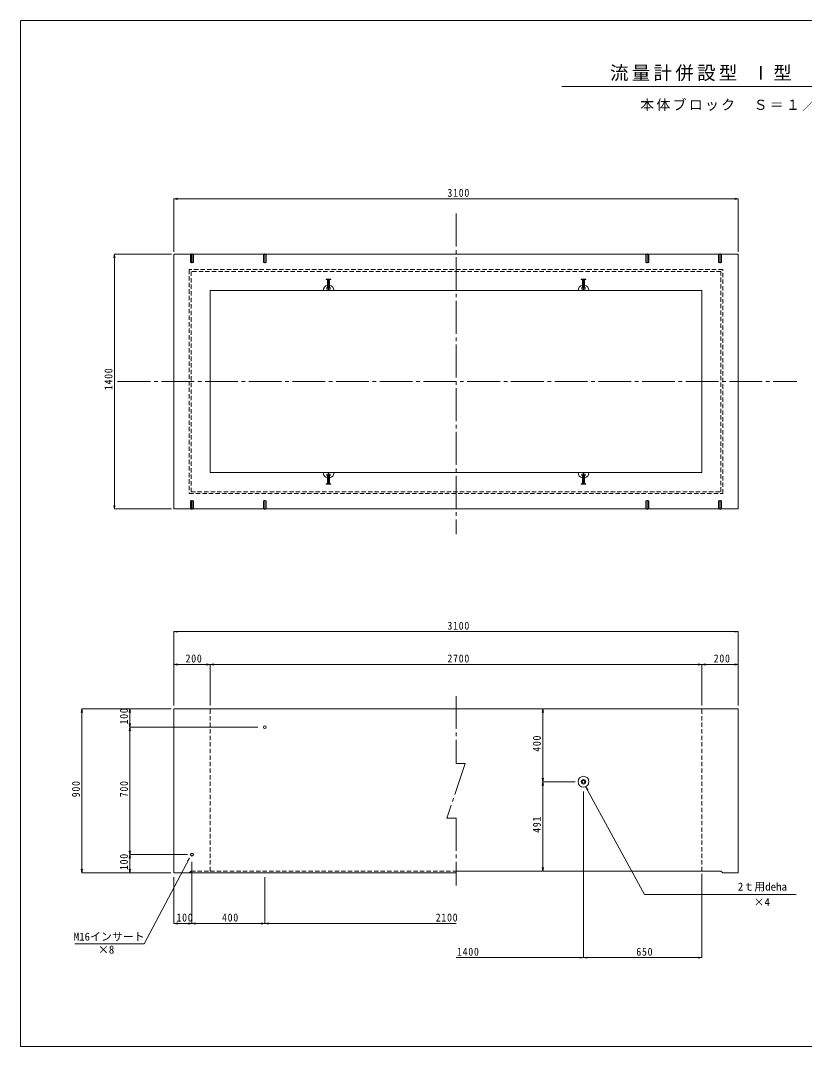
# Model space of a CAD drawing. Units: millimetres, scale not verified. Extents: x -3978 to 3978, y -2819 to 2819.
# Drawn here: x -3978 to 326, y -2819 to 2819 of the extents above; entities that cross this region are included whole.
import ezdxf
from ezdxf.enums import TextEntityAlignment as Align

# ---------------------------------------------------------------- set-up
doc = ezdxf.new("R2010")
doc.units = ezdxf.units.MM
doc.header["$LTSCALE"] = 20
doc.linetypes.add('CHAIN2', pattern=[12, 9, -1, 1, -1])
doc.linetypes.add('DASHED1', pattern=[1.8, 1.2, -0.6])
for name, color, linetype, lineweight in [('0-1_製品図', 4, 'Continuous', 9), ('0-6_寸法', 7, 'Continuous', 9), ('1-0', 7, 'Continuous', 9)]:
    doc.layers.add(name, color=color, linetype=linetype, lineweight=lineweight)
doc.styles.add('ＭＳ ゴシック', font='')
doc.styles.get('ＭＳ ゴシック').set_extended_font_data('MS Gothic')

msp = doc.modelspace()

# ---------------------------------------------------------------- linework, layer by layer
at = {"layer": '0-1_製品図', "color": 7, "linetype": 'CHAIN2'}
for p, q in [((-1587.1, 1757.71), (-1587.1, -3.49)), ((-3445.24, 834.8), (284.14, 834.8))]:
    msp.add_line(p, q, dxfattribs=at)
at = {"layer": '0-1_製品図'}
for p, q in [((-3044, 1489.8), (-3044, 1534.8)), ((-3037.1, 1538.74), (-3037.1, 1485.85)), ((-3030.2, 1534.8), (-3030.2, 1489.8)), ((-2644, 1489.8), (-2644, 1534.8)), ((-2637.1, 1538.74), (-2637.1, 1485.85)), ((-2630.2, 1534.8), (-2630.2, 1489.8)), ((-544, 1534.8), (-544, 1489.8)), ((-537.1, 1538.74), (-537.1, 1485.85)), ((-530.2, 1489.8), (-530.2, 1534.8)), ((-144, 1534.8), (-144, 1489.8)), ((-137.1, 1538.74), (-137.1, 1485.85)), ((-130.2, 1489.8), (-130.2, 1534.8)), ((-3044, 1489.8), (-3045.1, 1490.9)), ((-3030.2, 1489.8), (-3044, 1489.8)), ((-3029.1, 1490.9), (-3030.2, 1489.8)), ((-2644, 1489.8), (-2645.1, 1490.9)), ((-2630.2, 1489.8), (-2644, 1489.8)), ((-2629.1, 1490.9), (-2630.2, 1489.8)), ((-545.1, 1490.9), (-544, 1489.8)), ((-544, 1489.8), (-530.2, 1489.8)), ((-530.2, 1489.8), (-529.1, 1490.9)), ((-145.1, 1490.9), (-144, 1489.8)), ((-144, 1489.8), (-130.2, 1489.8)), ((-130.2, 1489.8), (-129.1, 1490.9)), ((-2274.6, 1397.8), (-2299.6, 1397.8)), ((-2299.6, 1395.8), (-2299.6, 1397.8)), ((-2274.6, 1395.8), (-2299.6, 1395.8)), ((-2292.1, 1353.3), (-2296.1, 1350.3)), ((-2292.1, 1353.3), (-2292.1, 1390.8)), ((-2282.1, 1353.3), (-2292.1, 1353.3)), ((-2282.1, 1353.3), (-2282.1, 1390.8)), ((-2282.1, 1353.3), (-2278.1, 1350.3)), ((-2274.6, 1395.8), (-2274.6, 1397.8)), ((-899.6, 1397.8), (-874.6, 1397.8)), ((-899.6, 1395.8), (-899.6, 1397.8)), ((-899.6, 1395.8), (-874.6, 1395.8)), ((-892.1, 1353.3), (-896.1, 1350.3)), ((-892.1, 1353.3), (-892.1, 1390.8)), ((-892.1, 1353.3), (-882.1, 1353.3)), ((-882.1, 1353.3), (-882.1, 1390.8)), ((-882.1, 1353.3), (-878.1, 1350.3)), ((-874.6, 1395.8), (-874.6, 1397.8)), ((-2257.1, 1334.8), (-2317.1, 1334.8)), ((-2278.1, 1350.3), (-2296.1, 1350.3)), ((-2296.1, 1342.8), (-2296.1, 1350.3)), ((-2278.1, 1342.8), (-2296.1, 1342.8)), ((-2278.1, 1342.8), (-2278.1, 1350.3)), ((-917.1, 1334.8), (-857.1, 1334.8)), ((-896.1, 1342.8), (-896.1, 1350.3)), ((-896.1, 1350.3), (-878.1, 1350.3)), ((-896.1, 1342.8), (-878.1, 1342.8)), ((-878.1, 1342.8), (-878.1, 1350.3)), ((-2257.1, 334.8), (-2317.1, 334.8)), ((-2296.1, 326.8), (-2296.1, 319.3)), ((-2278.1, 326.8), (-2296.1, 326.8)), ((-2278.1, 319.3), (-2296.1, 319.3)), ((-2292.1, 316.3), (-2296.1, 319.3)), ((-2282.1, 316.3), (-2292.1, 316.3)), ((-2292.1, 316.3), (-2292.1, 278.8)), ((-2282.1, 316.3), (-2278.1, 319.3)), ((-2282.1, 316.3), (-2282.1, 278.8)), ((-2278.1, 326.8), (-2278.1, 319.3)), ((-917.1, 334.8), (-857.1, 334.8)), ((-896.1, 326.8), (-896.1, 319.3)), ((-896.1, 326.8), (-878.1, 326.8)), ((-896.1, 319.3), (-878.1, 319.3)), ((-892.1, 316.3), (-896.1, 319.3)), ((-892.1, 316.3), (-892.1, 278.8)), ((-892.1, 316.3), (-882.1, 316.3)), ((-882.1, 316.3), (-878.1, 319.3)), ((-882.1, 316.3), (-882.1, 278.8)), ((-878.1, 326.8), (-878.1, 319.3)), ((-2299.6, 273.8), (-2299.6, 271.8)), ((-2274.6, 273.8), (-2299.6, 273.8)), ((-2274.6, 271.8), (-2299.6, 271.8)), ((-2274.6, 273.8), (-2274.6, 271.8)), ((-899.6, 273.8), (-899.6, 271.8)), ((-899.6, 273.8), (-874.6, 273.8)), ((-899.6, 271.8), (-874.6, 271.8)), ((-874.6, 273.8), (-874.6, 271.8)), ((-3044, 179.8), (-3045.1, 178.7)), ((-3044, 179.8), (-3044, 134.8)), ((-3030.2, 179.8), (-3044, 179.8)), ((-3037.1, 130.85), (-3037.1, 183.74)), ((-3030.2, 134.8), (-3030.2, 179.8)), ((-3029.1, 178.7), (-3030.2, 179.8)), ((-2644, 179.8), (-2645.1, 178.7)), ((-2644, 179.8), (-2644, 134.8)), ((-2630.2, 179.8), (-2644, 179.8)), ((-2637.1, 130.85), (-2637.1, 183.74)), ((-2630.2, 134.8), (-2630.2, 179.8)), ((-2629.1, 178.7), (-2630.2, 179.8)), ((-545.1, 178.7), (-544, 179.8)), ((-544, 134.8), (-544, 179.8)), ((-544, 179.8), (-530.2, 179.8)), ((-537.1, 130.85), (-537.1, 183.74)), ((-530.2, 179.8), (-530.2, 134.8)), ((-530.2, 179.8), (-529.1, 178.7)), ((-145.1, 178.7), (-144, 179.8)), ((-144, 134.8), (-144, 179.8)), ((-144, 179.8), (-130.2, 179.8)), ((-137.1, 130.85), (-137.1, 183.74)), ((-130.2, 179.8), (-130.2, 134.8)), ((-130.2, 179.8), (-129.1, 178.7))]:
    msp.add_line(p, q, dxfattribs=at)
at = {"layer": '0-1_製品図', "color": 7, "linetype": 'DASHED1'}
for p, q in [((-122.1, 1449.8), (-3052.1, 1449.8)), ((-3052.1, 1449.8), (-3052.1, 219.8)), ((-3042.1, 1439.8), (-3042.1, 229.8)), ((-122.1, 219.8), (-122.1, 1449.8)), ((-3042.1, 229.8), (-132.1, 229.8)), ((-3052.1, 219.8), (-122.1, 219.8)), ((-2937.1, -1855.14), (-2937.1, -964.14)), ((-237.1, -1855.14), (-237.1, -964.14)), ((-2937.1, -1855.14), (-1587.1, -1855.14))]:
    msp.add_line(p, q, dxfattribs=at)
at = {"layer": '0-1_製品図', "color": 3}
for p, q in [((-1587.1, -964.14), (-3137.1, -964.14)), ((-1587.1, -964.14), (-237.1, -964.14)), ((-237.1, -1855.14), (-1587.1, -1855.14)), ((-3137.1, -1864.14), (-3052.1, -1864.14))]:
    msp.add_line(p, q, dxfattribs=at)
at = {"layer": '0-1_製品図', "color": 7}
for p, q in [((-252.1, -964.14), (-1054.26, -964.14)), ((-874.28, -1393.37), (-861.78, -1408.98)), ((-887.1, -1418.21), (-887.1, -2109.82)), ((-3049.9, -1784.41), (-3062.22, -1800.17)), ((-3037.1, -1803.46), (-3037.1, -2012.55)), ((-252.1, -1855.14), (-1054.26, -1855.14))]:
    msp.add_line(p, q, dxfattribs=at)
at = {"layer": '0-1_製品図', "color": 3}
for points in [[(-3137.1, 134.8), (-37.1, 134.8), (-37.1, 1534.8), (-3137.1, 1534.8)], [(-2937.1, 334.8), (-237.1, 334.8), (-237.1, 1334.8), (-2937.1, 1334.8)]]:
    msp.add_lwpolyline(points, close=True, dxfattribs=at)
at = {"layer": '0-1_製品図'}
for points in [[(-3045.1, 1490.9), (-3045.1, 1534.8), (-3029.1, 1534.8), (-3029.1, 1490.9)], [(-2645.1, 1490.9), (-2645.1, 1534.8), (-2629.1, 1534.8), (-2629.1, 1490.9)], [(-529.1, 1490.9), (-529.1, 1534.8), (-545.1, 1534.8), (-545.1, 1490.9)], [(-129.1, 1490.9), (-129.1, 1534.8), (-145.1, 1534.8), (-145.1, 1490.9)], [(-3045.1, 178.7), (-3045.1, 134.8), (-3029.1, 134.8), (-3029.1, 178.7)], [(-2645.1, 178.7), (-2645.1, 134.8), (-2629.1, 134.8), (-2629.1, 178.7)], [(-529.1, 178.7), (-529.1, 134.8), (-545.1, 134.8), (-545.1, 178.7)], [(-129.1, 178.7), (-129.1, 134.8), (-145.1, 134.8), (-145.1, 178.7)]]:
    msp.add_lwpolyline(points, dxfattribs=at)
at = {"layer": '0-1_製品図', "color": 7, "linetype": 'DASHED1'}
for points in [[(-132.1, 229.8), (-132.1, 1439.8), (-3042.1, 1439.8)], [(-3052.1, -1864.14), (-3042.1, -1855.14), (-2937.1, -1855.14)]]:
    msp.add_lwpolyline(points, dxfattribs=at)
at = {"layer": '0-1_製品図', "color": 7, "linetype": 'CHAIN2'}
msp.add_lwpolyline([(-1587.1, -894.14), (-1587.1, -1264.14), (-1537.1, -1264.14), (-1637.1, -1564.14), (-1587.1, -1564.14), (-1587.1, -1934.14)], dxfattribs=at)
at = {"layer": '0-1_製品図', "color": 3}
for points in [[(-3137.1, -964.14), (-3137.1, -1864.14), (-1587.1, -1864.14)], [(-237.1, -964.14), (-37.1, -964.14), (-37.1, -1864.14), (-122.1, -1864.14), (-132.1, -1855.14), (-237.1, -1855.14)]]:
    msp.add_lwpolyline(points, dxfattribs=at)
at = {"layer": '0-1_製品図', "color": 7}
for points in [[(-874.28, -1393.37), (-551.5, -1983.89), (281.1, -1983.89)], [(-3049.9, -1784.41), (-3300.35, -2255.05), (-3680.19, -2255.05)]]:
    msp.add_lwpolyline(points, dxfattribs=at)
at = {"layer": '0-1_製品図'}
for centre, radius in [((-2637.1, -1064.14), 8), ((-2637.1, -1064.14), 7), ((-887.1, -1364.14), 30), ((-887.1, -1364.14), 12.5), ((-887.1, -1364.14), 8), ((-3037.1, -1764.14), 8), ((-3037.1, -1764.14), 7)]:
    msp.add_circle(centre, radius, dxfattribs=at)
for centre, radius, start, end in [((-2287.1, 1334.8), 30, 99.59407, 180), ((-2297.1, 1390.8), 5, 0, 90), ((-2277.1, 1390.8), 5, 90, 180), ((-2287.1, 1334.8), 30, 0, 80.40593), ((-887.1, 1334.8), 30, 99.59407, 180), ((-897.1, 1390.8), 5, 0, 90), ((-877.1, 1390.8), 5, 90, 180), ((-887.1, 1334.8), 30, 0, 80.40593), ((-2287.1, 334.8), 30, 180, 260.40593), ((-2287.1, 334.8), 30, 279.59407, 0), ((-887.1, 334.8), 30, 180, 260.40593), ((-887.1, 334.8), 30, 279.59407, 0), ((-2297.1, 278.8), 5, 270, 0), ((-2277.1, 278.8), 5, 180, 270), ((-897.1, 278.8), 5, 270, 0), ((-877.1, 278.8), 5, 180, 270)]:
    msp.add_arc(centre, radius, start, end, dxfattribs=at)
at = {"layer": '0-6_寸法'}
for p, q in [((-3137.1, 1839.32), (-3117.4, 1842.8)), ((-3137.1, 1839.32), (-37.1, 1839.32)), ((-3137.1, 1839.32), (-3117.4, 1835.85)), ((-3137.1, 1839.32), (-3137.1, 1547.63)), ((-37.1, 1839.32), (-56.8, 1842.8)), ((-37.1, 1839.32), (-56.8, 1835.85)), ((-37.1, 1839.32), (-37.1, 1547.63)), ((-3463.21, 1534.8), (-3466.68, 1515.1)), ((-3463.21, 134.8), (-3463.21, 1534.8)), ((-3463.21, 1534.8), (-3459.73, 1515.1)), ((-3463.21, 1534.8), (-3148.96, 1534.8)), ((-3463.21, 134.8), (-3466.68, 154.49)), ((-3463.21, 134.8), (-3459.73, 154.49)), ((-3463.21, 134.8), (-3148.96, 134.8)), ((-3137.1, -539.31), (-3117.4, -535.84)), ((-3137.1, -539.31), (-37.1, -539.31)), ((-3137.1, -539.31), (-3117.4, -542.79)), ((-3137.1, -539.31), (-3137.1, -719.3)), ((-37.1, -539.31), (-56.8, -535.84)), ((-37.1, -539.31), (-56.8, -542.79)), ((-37.1, -539.31), (-37.1, -719.3)), ((-3137.1, -719.3), (-3117.4, -715.83)), ((-3137.1, -719.3), (-2937.1, -719.3)), ((-3137.1, -719.3), (-3117.4, -722.77)), ((-3137.1, -719.3), (-3137.1, -944.29)), ((-2937.1, -719.3), (-2956.8, -715.83)), ((-2937.1, -719.3), (-2956.8, -722.77)), ((-2937.1, -719.3), (-2917.4, -715.83)), ((-2937.1, -719.3), (-2937.1, -944.29)), ((-2937.1, -719.3), (-237.1, -719.3)), ((-2937.1, -719.3), (-2917.4, -722.77)), ((-237.1, -719.3), (-256.8, -715.83)), ((-237.1, -719.3), (-256.8, -722.77)), ((-237.1, -719.3), (-217.4, -715.83)), ((-237.1, -719.3), (-237.1, -944.29)), ((-237.1, -719.3), (-37.1, -719.3)), ((-237.1, -719.3), (-217.4, -722.77)), ((-37.1, -719.3), (-56.8, -715.83)), ((-37.1, -719.3), (-56.8, -722.77)), ((-37.1, -719.3), (-37.1, -944.29)), ((-3641.81, -964.14), (-3645.29, -983.84)), ((-3641.81, -1864.14), (-3641.81, -964.14)), ((-3641.81, -964.14), (-3638.34, -983.84)), ((-3641.81, -964.14), (-3377.96, -964.14)), ((-3377.96, -964.14), (-3381.44, -983.84)), ((-3377.96, -1064.14), (-3377.96, -964.14)), ((-3377.96, -964.14), (-3374.49, -983.84)), ((-3377.96, -964.14), (-3153.69, -964.14)), ((-3152.1, -964.14), (-3373.58, -964.14)), ((-1110.91, -964.14), (-1114.38, -983.84)), ((-1110.91, -1364.14), (-1110.91, -964.14)), ((-1110.91, -964.14), (-1107.44, -983.84)), ((-1110.91, -964.14), (-932.1, -964.14)), ((-3377.96, -1064.14), (-3381.44, -1044.44)), ((-3377.96, -1064.14), (-3381.44, -1083.84)), ((-3377.96, -1064.14), (-3374.49, -1044.44)), ((-3377.96, -1764.14), (-3377.96, -1064.14)), ((-3377.96, -1064.14), (-3374.49, -1083.84)), ((-3377.96, -1064.14), (-2676, -1064.14)), ((-1110.91, -1364.14), (-1114.38, -1344.44)), ((-1110.91, -1364.14), (-1107.44, -1344.44)), ((-1110.91, -1364.14), (-1114.38, -1383.84)), ((-1110.91, -1855.14), (-1110.91, -1364.14)), ((-1110.91, -1364.14), (-1107.44, -1383.84)), ((-1110.91, -1364.14), (-932.1, -1364.14)), ((-3377.96, -1764.14), (-3381.44, -1744.44)), ((-3377.96, -1764.14), (-3374.49, -1744.44)), ((-3377.96, -1764.14), (-3381.44, -1783.84)), ((-3377.96, -1864.14), (-3377.96, -1764.14)), ((-3377.96, -1764.14), (-3374.49, -1783.84)), ((-3377.96, -1764.14), (-3060.87, -1764.14)), ((-3641.81, -1864.14), (-3645.29, -1844.44)), ((-3641.81, -1864.14), (-3638.34, -1844.44)), ((-3377.96, -1864.14), (-3381.44, -1844.44)), ((-3377.96, -1864.14), (-3374.49, -1844.44)), ((-1110.91, -1855.14), (-1114.38, -1835.44)), ((-1110.91, -1855.14), (-1107.44, -1835.44)), ((-1110.91, -1855.14), (-932.1, -1855.14)), ((-3641.81, -1864.14), (-3377.96, -1864.14)), ((-3377.96, -1864.14), (-3153.69, -1864.14)), ((-3137.1, -2142.74), (-3137.1, -1888.82)), ((-3037.1, -2142.74), (-3037.1, -1888.82)), ((-2637.1, -2142.74), (-2637.1, -1888.82)), ((-887.1, -2330.64), (-887.1, -1870.14)), ((-237.1, -2330.64), (-237.1, -1870.14)), ((-3137.1, -2142.74), (-3117.4, -2139.27)), ((-3037.1, -2142.74), (-3056.8, -2139.27)), ((-3037.1, -2142.74), (-3017.4, -2139.27)), ((-2637.1, -2142.74), (-2656.8, -2139.27)), ((-2637.1, -2142.74), (-2617.4, -2139.27)), ((-3137.1, -2142.74), (-3037.1, -2142.74)), ((-3137.1, -2142.74), (-3117.4, -2146.21)), ((-3037.1, -2142.74), (-3056.8, -2146.21)), ((-3037.1, -2142.74), (-2637.1, -2142.74)), ((-3037.1, -2142.74), (-3017.4, -2146.21)), ((-2637.1, -2142.74), (-2656.8, -2146.21)), ((-2637.1, -2142.74), (-1587.1, -2142.74)), ((-2637.1, -2142.74), (-2617.4, -2146.21)), ((-887.1, -2330.64), (-1587.1, -2330.64)), ((-887.1, -2330.64), (-906.8, -2327.16)), ((-887.1, -2330.64), (-906.8, -2334.11)), ((-887.1, -2330.64), (-867.4, -2327.16)), ((-237.1, -2330.64), (-887.1, -2330.64)), ((-887.1, -2330.64), (-867.4, -2334.11)), ((-237.1, -2330.64), (-256.8, -2327.16)), ((-237.1, -2330.64), (-256.8, -2334.11))]:
    msp.add_line(p, q, dxfattribs=at)
at = {"layer": '0-6_寸法', "color": 4}
for p, q in [((-2287.1, 1334.8), (-2287.1, 1397.8)), ((-887.1, 1334.8), (-887.1, 1397.8)), ((-2287.1, 334.8), (-2287.1, 271.8)), ((-887.1, 334.8), (-887.1, 271.8))]:
    msp.add_line(p, q, dxfattribs=at)
at = {"layer": '1-0', "color": 5}
for p, q in [((-3978.45, 2818.65), (-3978.45, -2818.65)), ((3978.45, 2818.65), (-3978.45, 2818.65)), ((-3978.45, -2818.65), (3978.45, -2818.65))]:
    msp.add_line(p, q, dxfattribs=at)
at = {"layer": '1-0'}
msp.add_line((-1006.29, 2455.59), (1016.54, 2455.59), dxfattribs=at)

# ---------------------------------------------------------------- texts
at = {"layer": '0-1_製品図', "color": 7, "style": 'ＭＳ ゴシック'}
for s, p in [('2ｔ用deha', (-39.59, -1975.61)), ('M16インサート', (-3686.64, -2250.37))]:
    msp.add_text(s, height=43.99, dxfattribs=at).set_placement(p, align=Align.BOTTOM_LEFT)
at = {"layer": '0-6_寸法', "style": 'ＭＳ ゴシック'}
for s, p in [('×4', (47.16, -2060.25)), ('×8', (-3553.47, -2321.61))]:
    msp.add_text(s, height=43.99, dxfattribs=at).set_placement(p, align=Align.BOTTOM_LEFT)
at = {"layer": '0-6_寸法', "char_height": 43.99, "attachment_point": 7, "style": 'ＭＳ ゴシック'}
for s, insert in [('\\T1.15;\\W0.9;3100', (-1634.1, 1849.32)), ('\\T1.15;\\W0.9;3100', (-1634.1, -529.31)), ('\\T1.15;\\W0.9;200', (-3072.1, -709.3)), ('\\T1.15;\\W0.9;2700', (-1634.1, -709.3)), ('\\T1.15;\\W0.9;200', (-172.1, -709.3)), ('\\T1.15;\\W0.9;100', (-3122.1, -2132.74)), ('\\T1.15;\\W0.9;400', (-2872.1, -2132.74)), ('\\T1.15;\\W0.9;2100', (-1698.42, -2132.74)), ('\\T1.15;\\W0.9;1400', (-1581.62, -2320.64)), ('\\T1.15;\\W0.9;650', (-597.1, -2320.64))]:
    msp.add_mtext(s, dxfattribs=dict(at, insert=insert))
at = {"layer": '0-6_寸法', "char_height": 43.99, "attachment_point": 7, "rotation": 90, "style": 'ＭＳ ゴシック'}
for s, insert in [('\\T1.15;\\W0.9;1400', (-3473.21, 787.8)), ('\\T1.15;\\W0.9;100', (-3387.96, -1049.14)), ('\\T1.15;\\W0.9;400', (-1120.91, -1199.14)), ('\\T1.15;\\W0.9;900', (-3651.81, -1449.14)), ('\\T1.15;\\W0.9;700', (-3387.96, -1449.14)), ('\\T1.15;\\W0.9;491', (-1120.91, -1644.64)), ('\\T1.15;\\W0.9;100', (-3387.96, -1849.14))]:
    msp.add_mtext(s, dxfattribs=dict(at, insert=insert))
at = {"layer": '1-0', "attachment_point": 7, "style": 'ＭＳ ゴシック'}
for s, insert, char_height in [('\\T1.18;流量計併設型\\~Ⅰ型\u3000構造図', (-741.43, 2484.86), 74.29), ('\\T1.17;本体ブロック\u3000Ｓ＝１／２０', (-575.73, 2321.29), 55.76)]:
    msp.add_mtext(s, dxfattribs=dict(at, insert=insert, char_height=char_height))

doc.saveas('drawing.dxf')
